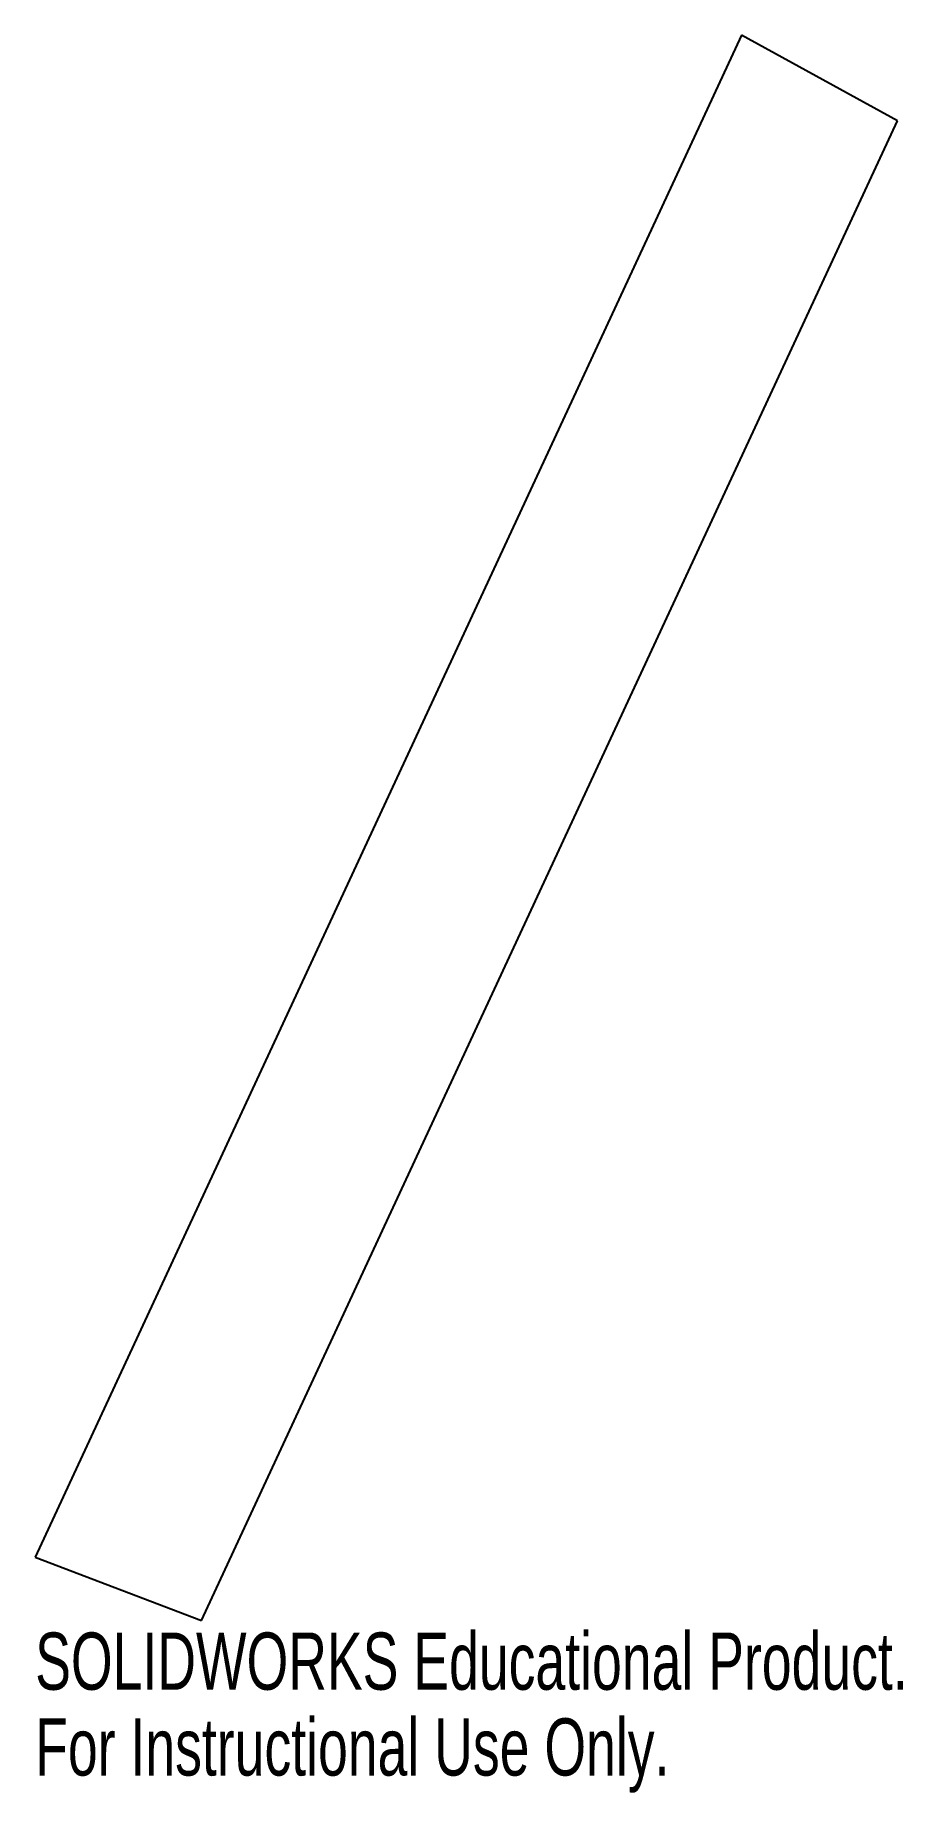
# Model space of a CAD drawing. Header units: millimetres. Extents: x 17 to 91, y -27 to 121.
import ezdxf

# ---------------------------------------------------------------- set-up
doc = ezdxf.new("R2010")
doc.units = ezdxf.units.MM
doc.styles.add('SLDTEXTSTYLE0', font='TXT', dxfattribs={"width": 0.7})

msp = doc.modelspace()

# ---------------------------------------------------------------- linework, layer by layer
at = {"color": 7, "linetype": 'Continuous', "lineweight": 25}
for p, q in [((77.11, 121.46), (17.48, -7.14)), ((90.29, 114.21), (77.11, 121.46)), ((31.53, -12.48), (90.29, 114.21)), ((17.48, -7.14), (31.53, -12.48))]:
    msp.add_line(p, q, dxfattribs=at)

# ---------------------------------------------------------------- texts
at = {"color": 7, "linetype": 'Continuous', "char_height": 4.8336, "attachment_point": 1, "style": 'SLDTEXTSTYLE0'}
for s, insert in [('SOLIDWORKS Educational Product.', (17.48, -13.5)), ('For Instructional Use Only.', (17.48, -20.75))]:
    msp.add_mtext(s, dxfattribs=dict(at, insert=insert))

doc.saveas('drawing.dxf')
